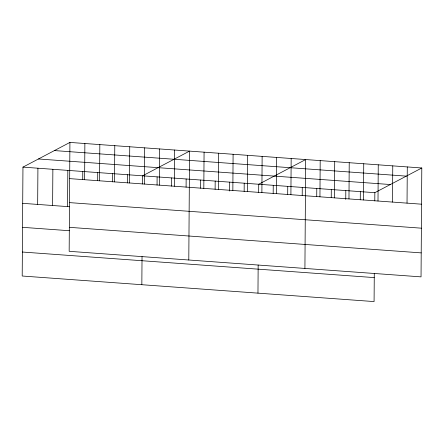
<?xml version="1.0" encoding="UTF-8"?>
<svg xmlns="http://www.w3.org/2000/svg" width="444" height="444" viewBox="0 0 444 444"><rect width="100%" height="100%" fill="white"/><g stroke="black" fill="none" stroke-linecap="round" stroke-linejoin="round"><path stroke-width="0.67" d="M69.919 142.424L69.159 251.315L421.04 276.873L421.8 167.982L69.919 142.424L22.96 167.127L22.2 276.018L374.081 301.576L374.281 273.471M37.662 204.423L37.918 168.215M52.62 205.505L52.869 169.303M67.571 206.593L67.827 170.385M82.723 179.67L82.778 171.473M84.621 179.715L84.871 143.506M97.68 180.758L97.736 172.561M99.573 180.802L99.828 144.594M112.632 181.84L112.693 173.643M114.53 181.89L114.78 145.682M127.589 182.928L127.644 174.731M129.482 182.972L129.737 146.77M141.841 284.709L142.036 256.604M142.546 184.016L142.602 175.818L189.555 151.11L188.794 260.001M144.439 184.06L144.694 147.852M157.059 185.07L157.115 176.873M159.396 185.148L159.646 148.94M171.573 186.125L171.634 177.927M174.348 186.236L174.603 150.028M186.092 187.179L186.147 178.982M200.605 188.234L200.66 180.036M203.818 188.373L204.074 152.164M215.118 189.288L215.179 181.091M218.337 189.427L218.587 153.219M229.631 191.025L229.692 182.145M232.85 190.482L233.1 154.273M244.15 191.397L244.206 183.2M247.364 191.536L247.619 155.328M257.964 293.145L258.158 265.04M258.663 192.452L258.724 184.254L305.677 159.546L304.917 268.437M261.882 192.591L262.132 156.382M273.182 193.506L273.238 185.309M276.396 193.645L276.645 157.437M287.695 194.561L287.751 186.358M290.909 194.7L291.164 158.491M302.209 195.615L302.27 187.412M316.727 196.67L316.783 188.467M319.941 196.809L320.196 160.6M331.241 197.719L331.296 189.521M334.454 197.863L334.709 161.655M345.754 199.461L345.815 190.576M348.973 198.918L349.223 162.709M360.273 199.828L360.328 191.63M363.486 199.972L363.741 163.764M374.786 200.882L374.841 192.685L421.8 167.982M377.999 201.027L378.255 164.818M392.518 202.081L392.768 165.873M407.031 203.136L407.287 166.927M54.423 150.577L406.304 176.135M38.456 158.974L390.337 184.532M22.96 167.127L374.841 192.685M69.664 178.632L421.545 204.19M69.497 202.614L421.378 228.177M22.705 203.335L69.614 206.743M69.325 227.328L421.206 252.886M22.539 227.322L69.447 230.73M22.367 252.031L374.253 277.594"/></g></svg>
